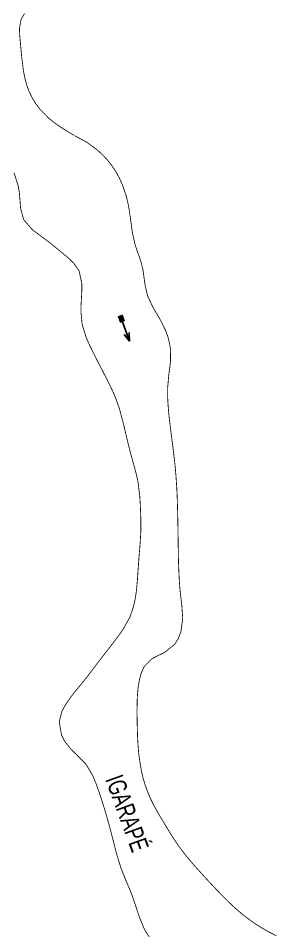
# Model space of a CAD drawing. Extents: x 205150 to 206910, y 4858726 to 4860849.
# Drawn here: x 206414.4 to 206471.1, y 4859304.1 to 4859504.2 of the extents above; entities that cross this region are included whole.
import ezdxf

# ---------------------------------------------------------------- set-up
doc = ezdxf.new("R2010")
doc.units = 0
doc.header["$LTSCALE"] = 1.5
doc.header["$MEASUREMENT"] = 0
doc.layers.add('HD-CURSO-PERENE', color=170, linetype='CONTINUOUS')
doc.layers.add('HD-TXT-PERENE', color=170, linetype='CONTINUOUS')
doc.styles.add('ARIAL', font='ARIAL.TTF')

# ---------------------------------------------------------------- blocks, each defined once
blk = doc.blocks.new('COD035', base_point=(204668.399228, 4861486.910881))
at = {"layer": 'HD-TXT-PERENE'}
for p, q in [((204668.399228, 4861487.316612), (204669.899228, 4861487.316612)), ((204668.399228, 4861486.916612), (204674.399228, 4861486.916612)), ((204668.399228, 4861486.516612), (204669.899228, 4861486.516612))]:
    blk.add_line(p, q, dxfattribs=at)
blk.add_lwpolyline([(204672.599228, 4861486.316612), (204674.399228, 4861486.916612), (204672.599228, 4861487.516612)], dxfattribs=at)

msp = doc.modelspace()

# ---------------------------------------------------------------- linework, layer by layer
at = {"layer": 'HD-CURSO-PERENE', "const_width": 0.18, "flags": 128}
for points in [[(206415.79, 4859505.28), (206415.04, 4859503.97), (206414.67, 4859501.96), (206414.74, 4859500.44), (206414.91, 4859498.54), (206415.18, 4859495.56), (206415.56, 4859492.65), (206415.85, 4859491.17), (206416.23, 4859489.71), (206416.74, 4859488.3), (206417.46, 4859486.78), (206418.25, 4859485.49), (206419.16, 4859484.29), (206421.08, 4859482.33), (206422.25, 4859481.38), (206423.48, 4859480.51), (206424.74, 4859479.69), (206426.71, 4859478.52)], [(206426.86, 4859478.44), (206429.5, 4859477), (206431.7, 4859475.37), (206432.82, 4859474.35), (206433.85, 4859473.26), (206434.8, 4859472.09), (206435.92, 4859470.39), (206436.63, 4859469.07), (206437.25, 4859467.69), (206438.05, 4859465.34), (206438.41, 4859463.89), (206438.7, 4859462.41), (206439.05, 4859460.03), (206439.24, 4859458.54), (206439.46, 4859457.05), (206439.98, 4859454.71), (206440.44, 4859453.28), (206440.96, 4859451.87), (206441.42, 4859450.44), (206441.78, 4859448.84), (206441.98, 4859447.35), (206442.19, 4859445.85), (206442.74, 4859443.4), (206443.99, 4859440.72), (206444.77, 4859439.43), (206445.54, 4859438.12), (206446.74, 4859435.69), (206447.24, 4859434.26), (206447.6, 4859432.79), (206447.8, 4859431.3), (206447.78, 4859429.09), (206447.62, 4859427.6), (206447.41, 4859426.1), (206447.15, 4859423.14), (206447.14, 4859421.64), (206447.2, 4859420.14), (206447.37, 4859417.87), (206447.52, 4859416.38), (206447.7, 4859414.89), (206448.05, 4859412.17), (206448.43, 4859409.19), (206448.67, 4859407.1), (206448.83, 4859405.61), (206448.96, 4859404.12), (206449.15, 4859401.33), (206449.22, 4859399.83), (206449.28, 4859398.33), (206449.32, 4859396.83), (206449.37, 4859394.55), (206449.43, 4859391.55), (206449.45, 4859389.53), (206449.5, 4859386.53), (206449.53, 4859385.03), (206449.64, 4859382.25), (206449.72, 4859380.75), (206449.83, 4859379.25), (206449.98, 4859377.76), (206450.24, 4859375.64), (206450.46, 4859372.65), (206450.05, 4859369.68), (206449.5, 4859368.23), (206448.69, 4859366.93), (206446.43, 4859365.14), (206445.04, 4859364.48), (206443.71, 4859363.78), (206442.02, 4859362.08), (206441.38, 4859360.71), (206440.97, 4859359.2), (206440.71, 4859357.62), (206440.54, 4859355.89), (206440.46, 4859354.39), (206440.45, 4859351.43), (206440.48, 4859349.41), (206440.57, 4859346.41), (206440.66, 4859344.91), (206440.8, 4859343.18), (206440.98, 4859341.69), (206441.43, 4859339.06), (206441.78, 4859337.6), (206442.21, 4859336.16), (206442.71, 4859334.74), (206443.28, 4859333.35), (206444.17, 4859331.53), (206445.66, 4859328.93), (206446.44, 4859327.64), (206447.28, 4859326.26), (206448.06, 4859324.98), (206449.49, 4859322.82), (206451.3, 4859320.44), (206452.27, 4859319.29), (206453.26, 4859318.16), (206455.1, 4859316.11), (206457.14, 4859313.91), (206458.17, 4859312.83), (206459.37, 4859311.6), (206460.44, 4859310.54), (206461.52, 4859309.5), (206462.64, 4859308.5), (206463.79, 4859307.54), (206465.12, 4859306.53), (206466.35, 4859305.67), (206467.62, 4859304.87), (206468.91, 4859304.11), (206470.97, 4859303.04)], [(206413.47, 4859470.37), (206414.4, 4859467.51), (206414.66, 4859466), (206414.8, 4859464.19), (206414.92, 4859462.65), (206415.59, 4859460.09), (206417.5, 4859457.88), (206418.74, 4859456.93), (206421.12, 4859455.18), (206423.43, 4859453.3), (206425.41, 4859451.65), (206426.52, 4859450.58), (206427.75, 4859448.85), (206428.36, 4859445.99), (206428.35, 4859444.44), (206428.26, 4859442.87), (206428.18, 4859441.27), (206428.16, 4859439.76), (206428.42, 4859437.09), (206429.3, 4859434.24), (206429.9, 4859432.86), (206430.56, 4859431.49), (206431.25, 4859430.1), (206432.62, 4859427.44), (206433.91, 4859424.94), (206434.58, 4859423.59), (206435.21, 4859422.23), (206435.8, 4859420.85), (206436.61, 4859418.52), (206437.39, 4859415.62), (206437.74, 4859414.16), (206438.26, 4859411.93), (206438.98, 4859409.02), (206439.57, 4859406.89), (206439.97, 4859405.44), (206440.35, 4859403.99), (206440.67, 4859402.44), (206441.04, 4859399.46), (206441.14, 4859397.96), (206441.23, 4859395.92), (206441.28, 4859394.42), (206441.26, 4859391.42), (206441.15, 4859389.5), (206441.04, 4859388), (206440.91, 4859386.51), (206440.74, 4859384.17), (206440.54, 4859381.18), (206440.41, 4859379.68), (206440.24, 4859378.17), (206440, 4859376.68), (206439.67, 4859375.21), (206438.89, 4859372.92), (206437.43, 4859370.31), (206436.57, 4859369.07), (206435.02, 4859367.01), (206433.18, 4859364.64), (206431.93, 4859363.02), (206431.03, 4859361.82), (206430.12, 4859360.62), (206428.81, 4859358.95), (206426.92, 4859356.65), (206425.99, 4859355.46), (206424.73, 4859353.64), (206424, 4859352.29), (206423.39, 4859349.97), (206423.91, 4859347.01), (206424.62, 4859345.63), (206426.03, 4859343.88), (206427.12, 4859342.83), (206429.21, 4859340.72), (206430.74, 4859338.16), (206431.32, 4859336.76), (206432.21, 4859334.31), (206432.68, 4859332.89), (206433.56, 4859330.05), (206434.38, 4859327.16), (206434.76, 4859325.71), (206435.43, 4859323.09), (206435.8, 4859321.63), (206436.2, 4859320.18), (206436.99, 4859317.7), (206438.11, 4859314.92), (206438.7, 4859313.54), (206439.27, 4859312.15), (206440.05, 4859309.93), (206440.5, 4859308.5), (206440.98, 4859307.07), (206442.04, 4859304.52), (206443.6, 4859301.96)]]:
    msp.add_lwpolyline(points, dxfattribs=at)

# ---------------------------------------------------------------- block references
at = {"layer": 'HD-TXT-PERENE', "rotation": 290.0000000000001}
msp.add_blockref('COD035', (206436.72, 4859439.06), dxfattribs=at)

# ---------------------------------------------------------------- texts
at = {"layer": 'HD-TXT-PERENE', "style": 'ARIAL', "width": 0.7}
msp.add_text('IGARAPÉ', height=4, rotation=290, dxfattribs=at).set_placement((206433.44, 4859337.38))

doc.saveas('drawing.dxf')
